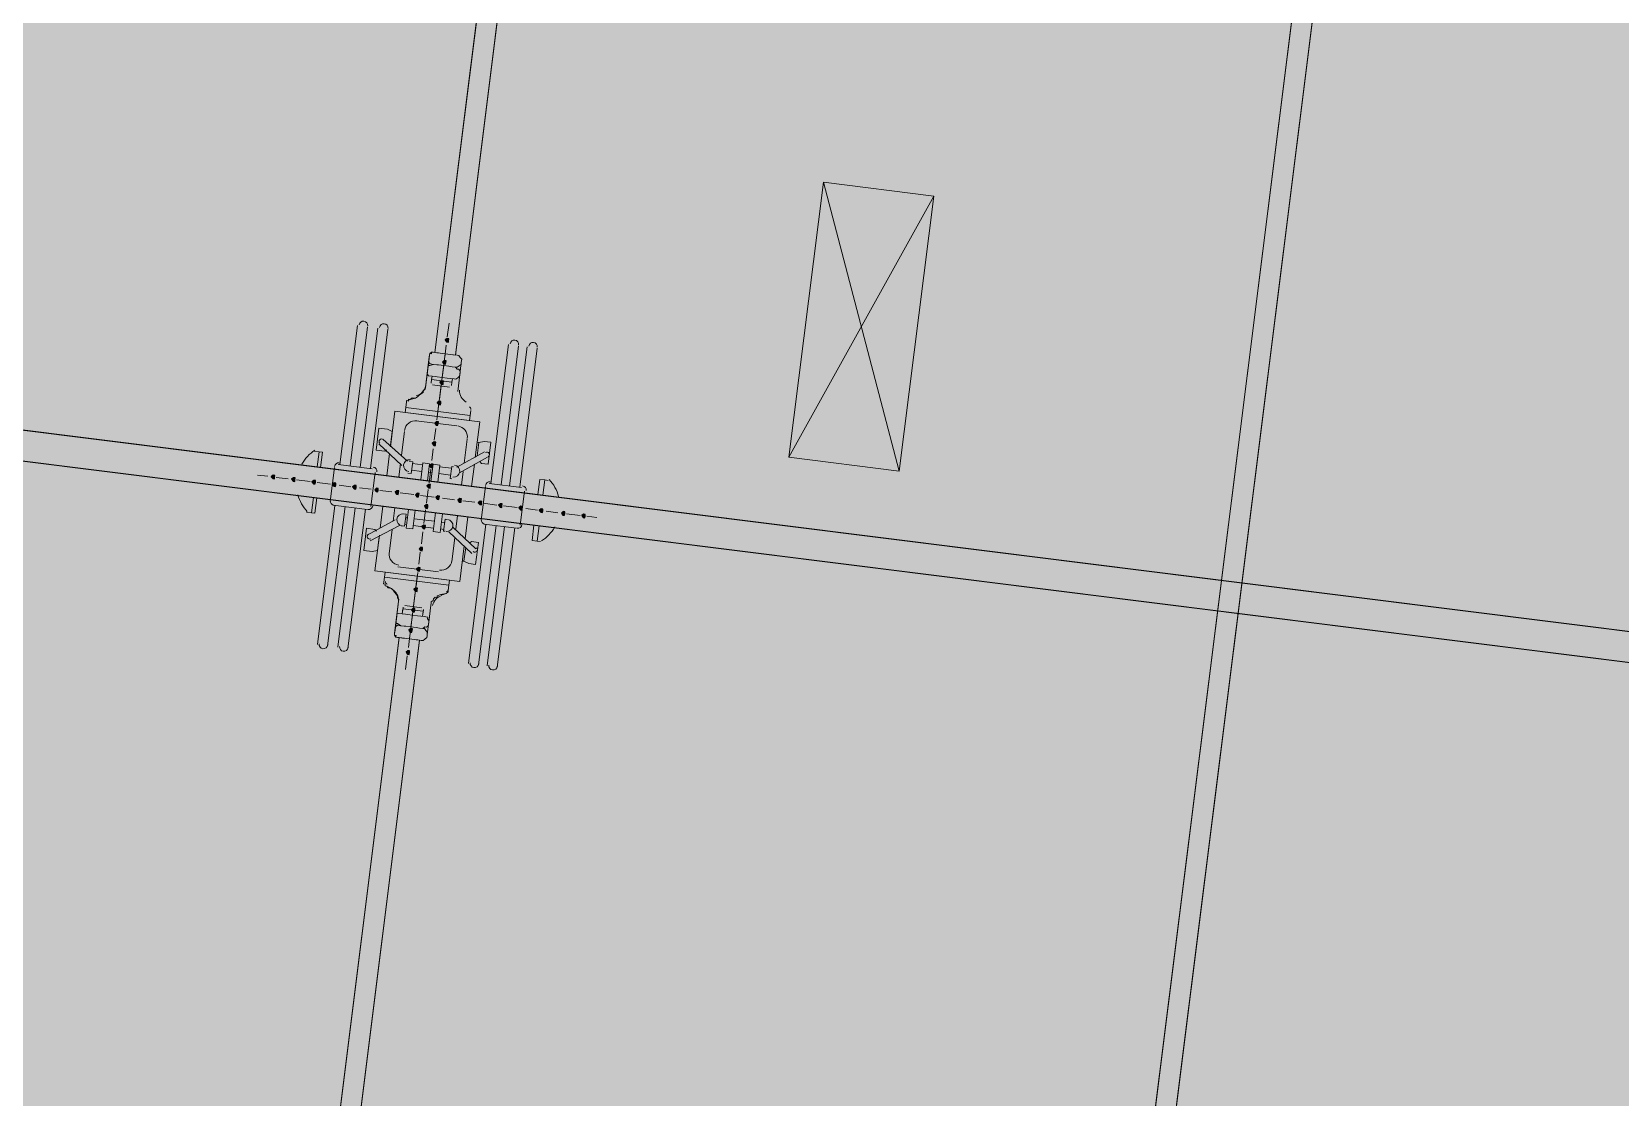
# Model space of a CAD drawing. Header units: metres. Extents: x -4 to 509425, y 7549 to 4732445.
# Drawn here: x 476019.26 to 476027.13, y 4719761.99 to 4719767.27 of the extents above; entities that cross this region are included whole.
import ezdxf

# ---------------------------------------------------------------- set-up
doc = ezdxf.new("R2010")
doc.units = ezdxf.units.M
doc.header["$LTSCALE"] = 0.01
doc.header["$MEASUREMENT"] = 0
doc.layers.get('0').update_dxf_attribs({"lineweight": 0})
doc.layers.add('_SUBESTACIÓN', color=1, linetype='Continuous')
doc.layers.add('SUBESTACION LA VID', color=253, linetype='Continuous')

# ---------------------------------------------------------------- blocks, each defined once
blk = doc.blocks.new('A$Cfff6051d')
at = {"layer": 'SUBESTACION LA VID', "transparency": 33554687}
h = blk.add_hatch(color=256, dxfattribs=at)
h.dxf.hatch_style = 2
h.paths.add_polyline_path([(476021.3268, 4719765.74), (476021.3278, 4719765.7484), (476021.3194, 4719765.7495), (476021.31, 4719765.7421), (476021.3173, 4719765.7327), (476021.3257, 4719765.7316)])
h = blk.add_hatch(color=256, dxfattribs=at)
h.dxf.hatch_style = 2
h.paths.add_polyline_path([(476021.3131, 4719765.6308), (476021.3141, 4719765.6392), (476021.3057, 4719765.6403), (476021.2963, 4719765.6329), (476021.3036, 4719765.6235), (476021.312, 4719765.6224)])
h = blk.add_hatch(color=256, dxfattribs=at)
h.dxf.hatch_style = 2
h.paths.add_polyline_path([(476021.3004, 4719765.53), (476021.3015, 4719765.5384), (476021.2931, 4719765.5395), (476021.2836, 4719765.5321), (476021.291, 4719765.5227), (476021.2994, 4719765.5216)])
h = blk.add_hatch(color=256, dxfattribs=at)
h.dxf.hatch_style = 2
h.paths.add_polyline_path([(476021.2878, 4719765.4292), (476021.2889, 4719765.4376), (476021.2804, 4719765.4386), (476021.271, 4719765.4313), (476021.2783, 4719765.4218), (476021.2867, 4719765.4208)])
h = blk.add_hatch(color=256, dxfattribs=at)
h.dxf.hatch_style = 2
h.paths.add_polyline_path([(476021.2752, 4719765.3284), (476021.2762, 4719765.3368), (476021.2678, 4719765.3378), (476021.2584, 4719765.3305), (476021.2657, 4719765.321), (476021.2741, 4719765.32)])
h = blk.add_hatch(color=256, dxfattribs=at)
h.dxf.hatch_style = 2
h.paths.add_polyline_path([(476021.2625, 4719765.2276), (476021.2636, 4719765.236), (476021.2552, 4719765.237), (476021.2457, 4719765.2297), (476021.2531, 4719765.2202), (476021.2615, 4719765.2192)])
h = blk.add_hatch(color=256, dxfattribs=at)
h.dxf.hatch_style = 2
h.paths.add_polyline_path([(476020.4654, 4719765.063), (476020.4665, 4719765.0714), (476020.4581, 4719765.0725), (476020.4486, 4719765.0651), (476020.456, 4719765.0557), (476020.4644, 4719765.0546)])
h = blk.add_hatch(color=256, dxfattribs=at)
h.dxf.hatch_style = 2
h.paths.add_polyline_path([(476021.2488, 4719765.1184), (476021.2499, 4719765.1268), (476021.2415, 4719765.1278), (476021.232, 4719765.1205), (476021.2394, 4719765.111), (476021.2478, 4719765.11)])
h = blk.add_hatch(color=256, dxfattribs=at)
h.dxf.hatch_style = 2
h.paths.add_polyline_path([(476020.5662, 4719765.0504), (476020.5673, 4719765.0588), (476020.5589, 4719765.0598), (476020.5494, 4719765.0525), (476020.5568, 4719765.043), (476020.5652, 4719765.042)])
h = blk.add_hatch(color=256, dxfattribs=at)
h.dxf.hatch_style = 2
h.paths.add_polyline_path([(476020.6671, 4719765.0377), (476020.6681, 4719765.0461), (476020.6597, 4719765.0472), (476020.6503, 4719765.0398), (476020.6576, 4719765.0304), (476020.666, 4719765.0293)])
h = blk.add_hatch(color=256, dxfattribs=at)
h.dxf.hatch_style = 2
h.paths.add_polyline_path([(476020.7679, 4719765.0251), (476020.7689, 4719765.0335), (476020.7605, 4719765.0346), (476020.7511, 4719765.0272), (476020.7584, 4719765.0178), (476020.7668, 4719765.0167)])
h = blk.add_hatch(color=256, dxfattribs=at)
h.dxf.hatch_style = 2
h.paths.add_polyline_path([(476020.8687, 4719765.0125), (476020.8697, 4719765.0209), (476020.8613, 4719765.0219), (476020.8519, 4719765.0146), (476020.8592, 4719765.0051), (476020.8676, 4719765.0041)])
h = blk.add_hatch(color=256, dxfattribs=at)
h.dxf.hatch_style = 2
h.paths.add_polyline_path([(476020.9779, 4719764.9988), (476020.9789, 4719765.0072), (476020.9705, 4719765.0082), (476020.9611, 4719765.0009), (476020.9684, 4719764.9914), (476020.9768, 4719764.9904)])
h = blk.add_hatch(color=256, dxfattribs=at)
h.dxf.hatch_style = 2
h.paths.add_polyline_path([(476021.0787, 4719764.9861), (476021.0797, 4719764.9945), (476021.0713, 4719764.9956), (476021.0619, 4719764.9882), (476021.0692, 4719764.9788), (476021.0776, 4719764.9777)])
h = blk.add_hatch(color=256, dxfattribs=at)
h.dxf.hatch_style = 2
h.paths.add_polyline_path([(476021.2362, 4719765.0176), (476021.2372, 4719765.026), (476021.2288, 4719765.027), (476021.2194, 4719765.0197), (476021.2267, 4719765.0102), (476021.2351, 4719765.0092)])
h = blk.add_hatch(color=256, dxfattribs=at)
h.dxf.hatch_style = 2
h.paths.add_polyline_path([(476021.1795, 4719764.9735), (476021.1805, 4719764.9819), (476021.1721, 4719764.9829), (476021.1627, 4719764.9756), (476021.17, 4719764.9661), (476021.1784, 4719764.9651)])
h = blk.add_hatch(color=256, dxfattribs=at)
h.dxf.hatch_style = 2
h.paths.add_polyline_path([(476021.2236, 4719764.9168), (476021.2246, 4719764.9252), (476021.2162, 4719764.9262), (476021.2068, 4719764.9189), (476021.2141, 4719764.9094), (476021.2225, 4719764.9084)])
h = blk.add_hatch(color=256, dxfattribs=at)
h.dxf.hatch_style = 2
h.paths.add_polyline_path([(476021.2803, 4719764.9609), (476021.2813, 4719764.9693), (476021.2729, 4719764.9703), (476021.2635, 4719764.963), (476021.2708, 4719764.9535), (476021.2792, 4719764.9525)])
h = blk.add_hatch(color=256, dxfattribs=at)
h.dxf.hatch_style = 2
h.paths.add_polyline_path([(476021.3895, 4719764.9472), (476021.3905, 4719764.9556), (476021.3821, 4719764.9566), (476021.3727, 4719764.9493), (476021.38, 4719764.9398), (476021.3884, 4719764.9388)])
h = blk.add_hatch(color=256, dxfattribs=at)
h.dxf.hatch_style = 2
h.paths.add_polyline_path([(476021.4903, 4719764.9345), (476021.4913, 4719764.9429), (476021.4829, 4719764.944), (476021.4735, 4719764.9366), (476021.4808, 4719764.9272), (476021.4892, 4719764.9261)])
h = blk.add_hatch(color=256, dxfattribs=at)
h.dxf.hatch_style = 2
h.paths.add_polyline_path([(476021.5911, 4719764.9219), (476021.5921, 4719764.9303), (476021.5837, 4719764.9313), (476021.5743, 4719764.924), (476021.5816, 4719764.9145), (476021.59, 4719764.9135)])
h = blk.add_hatch(color=256, dxfattribs=at)
h.dxf.hatch_style = 2
h.paths.add_polyline_path([(476021.6919, 4719764.9093), (476021.6929, 4719764.9177), (476021.6845, 4719764.9187), (476021.6751, 4719764.9114), (476021.6824, 4719764.9019), (476021.6908, 4719764.9009)])
h = blk.add_hatch(color=256, dxfattribs=at)
h.dxf.hatch_style = 2
h.paths.add_polyline_path([(476021.7927, 4719764.8966), (476021.7938, 4719764.905), (476021.7854, 4719764.9061), (476021.7759, 4719764.8987), (476021.7832, 4719764.8893), (476021.7916, 4719764.8882)])
h = blk.add_hatch(color=256, dxfattribs=at)
h.dxf.hatch_style = 2
h.paths.add_polyline_path([(476021.9019, 4719764.8829), (476021.903, 4719764.8913), (476021.8946, 4719764.8924), (476021.8851, 4719764.885), (476021.8924, 4719764.8756), (476021.9008, 4719764.8745)])
h = blk.add_hatch(color=256, dxfattribs=at)
h.dxf.hatch_style = 2
h.paths.add_polyline_path([(476022.0027, 4719764.8703), (476022.0038, 4719764.8787), (476021.9954, 4719764.8797), (476021.9859, 4719764.8724), (476021.9933, 4719764.8629), (476022.0017, 4719764.8619)])
h = blk.add_hatch(color=256, dxfattribs=at)
h.dxf.hatch_style = 2
h.paths.add_polyline_path([(476021.2109, 4719764.816), (476021.212, 4719764.8244), (476021.2036, 4719764.8254), (476021.1941, 4719764.8181), (476021.2015, 4719764.8086), (476021.2099, 4719764.8076)])
h = blk.add_hatch(color=256, dxfattribs=at)
h.dxf.hatch_style = 2
h.paths.add_polyline_path([(476021.1972, 4719764.7068), (476021.1983, 4719764.7152), (476021.1899, 4719764.7162), (476021.1804, 4719764.7089), (476021.1878, 4719764.6994), (476021.1962, 4719764.6984)])
h = blk.add_hatch(color=256, dxfattribs=at)
h.dxf.hatch_style = 2
h.paths.add_polyline_path([(476021.1846, 4719764.606), (476021.1856, 4719764.6144), (476021.1772, 4719764.6154), (476021.1678, 4719764.6081), (476021.1751, 4719764.5986), (476021.1835, 4719764.5976)])
h = blk.add_hatch(color=256, dxfattribs=at)
h.dxf.hatch_style = 2
h.paths.add_polyline_path([(476021.172, 4719764.5052), (476021.173, 4719764.5136), (476021.1646, 4719764.5146), (476021.1551, 4719764.5073), (476021.1625, 4719764.4978), (476021.1709, 4719764.4968)])
h = blk.add_hatch(color=256, dxfattribs=at)
h.dxf.hatch_style = 2
h.paths.add_polyline_path([(476021.1593, 4719764.4044), (476021.1604, 4719764.4128), (476021.152, 4719764.4138), (476021.1425, 4719764.4065), (476021.1499, 4719764.397), (476021.1583, 4719764.396)])
h = blk.add_hatch(color=256, dxfattribs=at)
h.dxf.hatch_style = 2
h.paths.add_polyline_path([(476021.1467, 4719764.3036), (476021.1477, 4719764.312), (476021.1393, 4719764.313), (476021.1299, 4719764.3057), (476021.1372, 4719764.2962), (476021.1456, 4719764.2952)])
h = blk.add_hatch(color=256, dxfattribs=at)
h.dxf.hatch_style = 2
h.paths.add_polyline_path([(476021.133, 4719764.1943), (476021.134, 4719764.2027), (476021.1256, 4719764.2038), (476021.1162, 4719764.1965), (476021.1235, 4719764.187), (476021.1319, 4719764.1859)])
at = {"layer": 'SUBESTACION LA VID', "lineweight": 15}
for p, q in [((476073.0778, 4719758.5438), (475977.8264, 4719770.4854)), ((476073.0589, 4719758.3926), (475977.8075, 4719770.3342)), ((476021.5565, 4719768.0491), (476021.2595, 4719765.6802)), ((476021.6573, 4719768.0364), (476021.3603, 4719765.6675)), ((476025.5299, 4719767.5509), (476024.7979, 4719761.7127)), ((476025.6307, 4719767.5383), (476024.8988, 4719761.7001)), ((476023.0119, 4719765.1618), (476023.7286, 4719766.4542)), ((476020.8753, 4719765.8137), (476020.7889, 4719765.1249)), ((476020.8393, 4719765.1185), (476020.9257, 4719765.8074)), ((476020.9761, 4719765.801), (476020.8897, 4719765.1122)), ((476020.9401, 4719765.1059), (476021.0265, 4719765.7947)), ((476021.3289, 4719765.8251), (476021.3205, 4719765.7579)), ((476021.3152, 4719765.7159), (476021.3078, 4719765.6571)), ((476021.5365, 4719765.0311), (476021.6229, 4719765.72)), ((476021.6733, 4719765.7136), (476021.5869, 4719765.0248)), ((476021.6289, 4719765.0195), (476021.7153, 4719765.7084)), ((476021.7657, 4719765.702), (476021.6793, 4719765.0132)), ((476021.2301, 4719765.6497), (476021.2228, 4719765.5909)), ((476021.3026, 4719765.6151), (476021.2952, 4719765.5563)), ((476021.3824, 4719765.5709), (476021.3897, 4719765.6297)), ((476021.2122, 4719765.5069), (476021.2228, 4719765.5909)), ((476021.2406, 4719765.529), (476021.2427, 4719765.5458)), ((476021.3824, 4719765.5709), (476021.3718, 4719765.4869)), ((476021.3319, 4719765.509), (476021.2479, 4719765.5195)), ((476021.249, 4719765.5279), (476021.249, 4719765.5279)), ((476021.2899, 4719765.5143), (476021.2815, 4719765.447)), ((476021.333, 4719765.5174), (476021.333, 4719765.5174)), ((476021.3435, 4719765.5331), (476021.3414, 4719765.5163)), ((476021.0388, 4719765.213), (476021.061, 4719765.3894)), ((476021.481, 4719765.3367), (476021.061, 4719765.3894)), ((476021.4337, 4719765.3682), (476021.1145, 4719765.4083)), ((476021.1366, 4719765.4481), (476021.1628, 4719765.4534)), ((476021.2773, 4719765.4134), (476021.2689, 4719765.3462)), ((476021.3676, 4719765.3168), (476021.166, 4719765.3421)), ((476021.2636, 4719765.3042), (476021.2562, 4719765.2454)), ((476021.4589, 4719765.1603), (476021.481, 4719765.3367)), ((476020.9811, 4719765.2287), (476021.0955, 4719765.1205)), ((476021.0011, 4719765.2518), (476021.1239, 4719765.1426)), ((476021.0934, 4719765.172), (476021.1082, 4719765.2896)), ((476021.4043, 4719765.133), (476021.419, 4719765.2506)), ((476020.6608, 4719765.1921), (476020.686, 4719765.1889)), ((476021.0209, 4719765.0702), (476021.0346, 4719765.1794)), ((476021.251, 4719765.2034), (476021.2436, 4719765.1446)), ((476021.5051, 4719765.1886), (476021.3675, 4719765.112)), ((476021.5187, 4719765.1613), (476021.3811, 4719765.0847)), ((476020.4318, 4719765.0672), (476020.3814, 4719765.0735)), ((476020.7605, 4719765.1028), (476020.5421, 4719765.1302)), ((476020.7405, 4719764.9432), (476020.7616, 4719765.1112)), ((476020.9485, 4719765.1048), (476020.7805, 4719765.1259)), ((476020.9632, 4719765.0859), (476020.9421, 4719764.9179)), ((476021.5082, 4719765.0091), (476020.9621, 4719765.0775)), ((476021.0797, 4719765.0628), (476021.0882, 4719765.13)), ((476021.1942, 4719765.0911), (476021.1438, 4719765.0974)), ((476021.1984, 4719765.1247), (476021.148, 4719765.131)), ((476021.189, 4719765.0491), (476021.1995, 4719765.1331)), ((476021.2331, 4719765.1289), (476021.1995, 4719765.1331)), ((476021.2226, 4719765.0449), (476021.2331, 4719765.1289)), ((476021.2446, 4719765.0848), (476021.2278, 4719765.0869)), ((476021.2383, 4719765.1026), (476021.2299, 4719765.0354)), ((476021.2488, 4719765.1184), (476021.232, 4719765.1205)), ((476021.2394, 4719765.0428), (476021.2499, 4719765.1268)), ((476021.2835, 4719765.1226), (476021.2499, 4719765.1268)), ((476021.273, 4719765.0386), (476021.2835, 4719765.1226)), ((476021.337, 4719765.0732), (476021.2782, 4719765.0806)), ((476021.3412, 4719765.1068), (476021.2824, 4719765.1142)), ((476021.3507, 4719765.1141), (476021.3423, 4719765.1152)), ((476021.3906, 4719765.0238), (476021.399, 4719765.091)), ((476021.441, 4719765.0175), (476021.4547, 4719765.1267)), ((476020.5326, 4719765.0546), (476020.4738, 4719765.062)), ((476020.6419, 4719765.0409), (476020.5746, 4719765.0493)), ((476020.7427, 4719765.0283), (476020.6755, 4719765.0367)), ((476020.8435, 4719765.0156), (476020.7847, 4719765.023)), ((476020.9443, 4719765.003), (476020.8855, 4719765.0104)), ((476021.0451, 4719764.9903), (476020.9863, 4719764.9977)), ((476021.1543, 4719764.9767), (476021.0871, 4719764.9851)), ((476021.2257, 4719765.0018), (476021.2173, 4719764.9346)), ((476021.5092, 4719765.0175), (476021.4882, 4719764.8495)), ((476021.5281, 4719765.0322), (476021.6877, 4719765.0122)), ((476021.6814, 4719764.8253), (476021.7024, 4719764.9933)), ((476021.8201, 4719765.0468), (476021.8033, 4719765.0489)), ((476020.7416, 4719764.9516), (476020.5232, 4719764.979)), ((476020.6649, 4719764.8844), (476020.6744, 4719764.96)), ((476020.6773, 4719764.2344), (476020.7636, 4719764.9232)), ((476020.814, 4719764.9169), (476020.7277, 4719764.2281)), ((476020.9232, 4719764.9032), (476020.7552, 4719764.9243)), ((476020.7781, 4719764.2218), (476020.8644, 4719764.9106)), ((476021.4892, 4719764.8579), (476020.9432, 4719764.9263)), ((476020.9883, 4719764.8098), (476021.002, 4719764.919)), ((476021.0524, 4719764.8444), (476021.0608, 4719764.9116)), ((476021.2551, 4719764.964), (476021.1879, 4719764.9724)), ((476021.3559, 4719764.9514), (476021.2971, 4719764.9588)), ((476021.4567, 4719764.9387), (476021.3979, 4719764.9461)), ((476021.5659, 4719764.9251), (476021.4987, 4719764.9335)), ((476021.6667, 4719764.9124), (476021.5995, 4719764.9208)), ((476021.7014, 4719764.9849), (476021.9198, 4719764.9575)), ((476021.7675, 4719764.8998), (476021.7087, 4719764.9071)), ((476020.6481, 4719764.8865), (476020.6229, 4719764.8897)), ((476020.9148, 4719764.9043), (476020.8285, 4719764.2155)), ((476020.9242, 4719764.7751), (476021.0618, 4719764.8517)), ((476021.1185, 4719764.8276), (476021.1101, 4719764.8286)), ((476021.1227, 4719764.8612), (476021.1143, 4719764.8622)), ((476021.128, 4719764.9032), (476021.1164, 4719764.8108)), ((476021.1616, 4719764.8989), (476021.15, 4719764.8065)), ((476021.2571, 4719764.8443), (476021.1563, 4719764.8569)), ((476021.213, 4719764.901), (476021.2046, 4719764.8338)), ((476021.2624, 4719764.8863), (476021.2508, 4719764.7939)), ((476021.296, 4719764.8821), (476021.2844, 4719764.7897)), ((476021.3075, 4719764.838), (476021.2907, 4719764.8401)), ((476021.3632, 4719764.8054), (476021.3716, 4719764.8726)), ((476021.4083, 4719764.7571), (476021.422, 4719764.8663)), ((476021.5112, 4719764.8295), (476021.4249, 4719764.1407)), ((476021.5028, 4719764.8306), (476021.6625, 4719764.8106)), ((476021.6824, 4719764.8337), (476021.9008, 4719764.8063)), ((476021.8683, 4719764.8871), (476021.8095, 4719764.8945)), ((476021.9775, 4719764.8734), (476021.9103, 4719764.8819)), ((476022.0615, 4719764.8629), (476022.0111, 4719764.8692)), ((476020.9379, 4719764.7478), (476021.0839, 4719764.8234)), ((476020.962, 4719764.5997), (476020.9841, 4719764.7762)), ((476021.0324, 4719764.6848), (476021.0471, 4719764.8024)), ((476021.15, 4719764.8065), (476021.1164, 4719764.8108)), ((476021.2529, 4719764.8107), (476021.1521, 4719764.8233)), ((476021.1994, 4719764.7918), (476021.192, 4719764.733)), ((476021.2844, 4719764.7897), (476021.2508, 4719764.7939)), ((476021.3033, 4719764.8044), (476021.2865, 4719764.8065)), ((476021.3107, 4719764.7949), (476021.3023, 4719764.796)), ((476021.4419, 4719764.6846), (476021.3275, 4719764.7928)), ((476021.3432, 4719764.6458), (476021.3579, 4719764.7634)), ((476021.4619, 4719764.7077), (476021.3474, 4719764.8159)), ((476021.4753, 4719764.1344), (476021.5617, 4719764.8232)), ((476021.6037, 4719764.8179), (476021.5173, 4719764.1291)), ((476021.5677, 4719764.1228), (476021.6541, 4719764.8116)), ((476021.7401, 4719764.7496), (476021.7496, 4719764.8252)), ((476021.1867, 4719764.691), (476021.1793, 4719764.6322)), ((476021.382, 4719764.5471), (476021.4041, 4719764.7235)), ((476021.7653, 4719764.7465), (476021.7821, 4719764.7444)), ((476021.382, 4719764.5471), (476020.962, 4719764.5997)), ((476021.277, 4719764.5944), (476021.0754, 4719764.6197)), ((476021.3284, 4719764.5282), (476021.0092, 4719764.5682)), ((476021.0207, 4719764.5241), (476021.0449, 4719764.5126)), ((476021.1741, 4719764.5902), (476021.1657, 4719764.523)), ((476021.0795, 4719764.4485), (476021.069, 4719764.3645)), ((476021.1614, 4719764.4894), (476021.153, 4719764.4222)), ((476021.2885, 4719764.482), (476021.3148, 4719764.4873)), ((476021.0616, 4719764.3057), (476021.069, 4719764.3645)), ((476021.1016, 4719764.4201), (476021.0995, 4719764.4033)), ((476021.11, 4719764.4191), (476021.11, 4719764.4191)), ((476021.195, 4719764.4169), (476021.111, 4719764.4275)), ((476021.1478, 4719764.3802), (476021.1404, 4719764.3214)), ((476021.194, 4719764.4085), (476021.194, 4719764.4085)), ((476021.2003, 4719764.3907), (476021.2024, 4719764.4075)), ((476021.2286, 4719764.3445), (476021.2391, 4719764.4285)), ((476021.1351, 4719764.2794), (476021.1277, 4719764.2206)), ((476021.2286, 4719764.3445), (476021.2212, 4719764.2857)), ((476021.0826, 4719764.2689), (476020.3454, 4719758.3887)), ((476021.1834, 4719764.2563), (476020.4462, 4719758.376)), ((476021.1225, 4719764.1786), (476021.1141, 4719764.1114))]:
    blk.add_line(p, q, dxfattribs=at)
at = {"layer": 'SUBESTACION LA VID', "lineweight": 0}
blk.add_line((476021.0826, 4719764.2689), (476021.1834, 4719764.2563), dxfattribs=at)
at = {"layer": 'SUBESTACION LA VID', "lineweight": 15}
for points in [[(476073.0589, 4719758.3926), (476073.0778, 4719758.5438), (475977.8264, 4719770.4854), (475977.8075, 4719770.3342), (476073.0589, 4719758.3926)], [(476021.5565, 4719768.0491), (476021.6573, 4719768.0364), (476021.3603, 4719765.6675), (476021.2595, 4719765.6802), (476021.5565, 4719768.0491)], [(476025.5299, 4719767.5509), (476025.6307, 4719767.5383), (476024.8988, 4719761.7001), (476024.7979, 4719761.7127), (476025.5299, 4719767.5509)], [(476023.1826, 4719766.5227), (476023.7286, 4719766.4542), (476023.558, 4719765.0934), (476023.0119, 4719765.1618), (476023.1826, 4719766.5227), (476023.558, 4719765.0934)], [(476021.1177, 4719765.4335), (476021.1114, 4719765.3831), (476021.271, 4719765.363), (476021.3099, 4719765.6739), (476021.2847, 4719765.677), (476021.2763, 4719765.6781), (476021.2679, 4719765.6791), (476021.2595, 4719765.6802), (476021.2511, 4719765.6812), (476021.2427, 4719765.6823), (476021.2417, 4719765.6739), (476021.2333, 4719765.6749), (476021.2322, 4719765.6665), (476021.2312, 4719765.6581), (476021.2301, 4719765.6497), (476021.2228, 4719765.5909), (476021.2122, 4719765.5069), (476021.2112, 4719765.4985), (476021.2017, 4719765.4912), (476021.2007, 4719765.4828), (476021.1912, 4719765.4754), (476021.1818, 4719765.4681), (476021.1723, 4719765.4607), (476021.1628, 4719765.4534), (476021.146, 4719765.4555), (476021.1366, 4719765.4481), (476021.1282, 4719765.4492), (476021.1271, 4719765.4408), (476021.1187, 4719765.4419), (476021.1177, 4719765.4335)], [(476021.2952, 4719765.5563), (476021.3204, 4719765.5531), (476021.3372, 4719765.551), (476021.354, 4719765.5489), (476021.3624, 4719765.5478), (476021.3719, 4719765.5552), (476021.3813, 4719765.5625), (476021.3824, 4719765.5709), (476021.3834, 4719765.5793), (476021.3845, 4719765.5877), (476021.3771, 4719765.5972), (476021.3687, 4719765.5982), (476021.3614, 4719765.6077), (476021.3446, 4719765.6098), (476021.3278, 4719765.6119), (476021.3026, 4719765.6151), (476021.2774, 4719765.6182), (476021.269, 4719765.6193), (476021.2522, 4719765.6214), (476021.2343, 4719765.6151), (476021.2259, 4719765.6161), (476021.2249, 4719765.6077), (476021.2238, 4719765.5993), (476021.2228, 4719765.5909), (476021.2217, 4719765.5825), (476021.2206, 4719765.5741), (476021.228, 4719765.5647), (476021.2448, 4719765.5626), (476021.2616, 4719765.5605), (476021.27, 4719765.5594), (476021.2952, 4719765.5563)], [(476021.2301, 4719765.6497), (476021.2291, 4719765.6413), (476021.228, 4719765.6329), (476021.2354, 4719765.6235), (476021.2522, 4719765.6214), (476021.269, 4719765.6193), (476021.2774, 4719765.6182), (476021.3026, 4719765.6151), (476021.3278, 4719765.6119), (476021.3446, 4719765.6098), (476021.3614, 4719765.6077), (476021.3698, 4719765.6066), (476021.3792, 4719765.614), (476021.3887, 4719765.6213), (476021.3897, 4719765.6297), (476021.3908, 4719765.6381), (476021.3918, 4719765.6465), (476021.3845, 4719765.656), (476021.3771, 4719765.6654), (476021.3687, 4719765.6665), (476021.3519, 4719765.6686), (476021.3351, 4719765.6707), (476021.3099, 4719765.6739), (476021.2847, 4719765.677), (476021.2763, 4719765.6781), (476021.2595, 4719765.6802), (476021.2427, 4719765.6823), (476021.2333, 4719765.6749), (476021.2322, 4719765.6665), (476021.2312, 4719765.6581), (476021.2301, 4719765.6497)], [(476021.3456, 4719765.5499), (476021.3435, 4719765.5331), (476021.2427, 4719765.5458), (476021.2448, 4719765.5626)], [(476021.4369, 4719765.3934), (476021.4337, 4719765.3682), (476021.4306, 4719765.343), (476021.1114, 4719765.3831), (476021.1145, 4719765.4083), (476021.1177, 4719765.4335)], [(476021.0199, 4719765.1983), (476021.0105, 4719765.1909), (476020.9685, 4719765.1962), (476020.9822, 4719765.3054), (476021.0242, 4719765.3001), (476021.0483, 4719765.2886), (476021.0399, 4719765.2214)], [(476021.4683, 4719765.2359), (476021.4767, 4719765.2349), (476021.4683, 4719765.1677)], [(476021.5229, 4719765.1267), (476021.5366, 4719765.2359), (476021.503, 4719765.2401), (476021.4767, 4719765.2349)], [(476020.6933, 4719765.1112), (476020.7028, 4719765.1868), (476020.686, 4719765.1889), (476020.6765, 4719765.1133)], [(476021.1249, 4719765.0827), (476021.1417, 4719765.0806), (476021.1491, 4719765.1394), (476021.1323, 4719765.1415)], [(476021.3433, 4719765.0553), (476021.3349, 4719765.0564), (476021.3423, 4719765.1152)], [(476021.5229, 4719765.1267), (476021.4893, 4719765.1309), (476021.482, 4719765.1403)], [(476021.7686, 4719764.9764), (476021.7781, 4719765.052), (476021.8033, 4719765.0489), (476021.7938, 4719764.9733)], [(476020.6576, 4719764.9621), (476020.6481, 4719764.8865), (476020.6649, 4719764.8844)], [(476021.0996, 4719764.8811), (476021.1164, 4719764.879), (476021.1091, 4719764.8202), (476021.0923, 4719764.8223)], [(476021.318, 4719764.8537), (476021.3096, 4719764.8548), (476021.3023, 4719764.796)], [(476020.9694, 4719764.7951), (476020.962, 4719764.8045), (476020.92, 4719764.8098), (476020.9064, 4719764.7006), (476020.9484, 4719764.6953), (476020.9746, 4719764.7006), (476020.983, 4719764.7678)], [(476021.7748, 4719764.8221), (476021.7653, 4719764.7465), (476021.7401, 4719764.7496)], [(476021.3946, 4719764.6479), (476021.403, 4719764.6468), (476021.4115, 4719764.714)], [(476021.4745, 4719764.7403), (476021.4608, 4719764.6311), (476021.4272, 4719764.6353), (476021.403, 4719764.6468)], [(476021.4745, 4719764.7403), (476021.4409, 4719764.7445), (476021.4314, 4719764.7371)], [(476021.0061, 4719764.543), (476021.0124, 4719764.5934), (476021.172, 4719764.5734), (476021.133, 4719764.2626), (476021.1078, 4719764.2658), (476021.0994, 4719764.2668), (476021.091, 4719764.2679), (476021.0826, 4719764.2689), (476021.0742, 4719764.27), (476021.0658, 4719764.271), (476021.0669, 4719764.2794), (476021.0585, 4719764.2805), (476021.0595, 4719764.2889), (476021.0606, 4719764.2973), (476021.0616, 4719764.3057), (476021.069, 4719764.3645), (476021.0795, 4719764.4485), (476021.0806, 4719764.4569), (476021.0732, 4719764.4663), (476021.0743, 4719764.4747), (476021.0669, 4719764.4842), (476021.0596, 4719764.4936), (476021.0522, 4719764.5031), (476021.0449, 4719764.5126), (476021.0281, 4719764.5147), (476021.0207, 4719764.5241), (476021.0123, 4719764.5252), (476021.0134, 4719764.5336), (476021.005, 4719764.5346), (476021.0061, 4719764.543)], [(476021.3253, 4719764.503), (476021.3284, 4719764.5282), (476021.3316, 4719764.5534), (476021.0124, 4719764.5934), (476021.0092, 4719764.5682), (476021.0061, 4719764.543)], [(476021.3253, 4719764.503), (476021.3316, 4719764.5534), (476021.172, 4719764.5734), (476021.133, 4719764.2626), (476021.1582, 4719764.2594), (476021.1666, 4719764.2584), (476021.1834, 4719764.2563), (476021.1918, 4719764.2552), (476021.2002, 4719764.2542), (476021.2097, 4719764.2615), (476021.2191, 4719764.2689), (476021.2202, 4719764.2773), (476021.2212, 4719764.2857), (476021.2286, 4719764.3445), (476021.2391, 4719764.4285), (476021.2402, 4719764.4369), (476021.2412, 4719764.4453), (476021.2507, 4719764.4526), (476021.2517, 4719764.461), (476021.2612, 4719764.4684), (476021.2696, 4719764.4673), (476021.2707, 4719764.4757), (476021.2885, 4719764.482), (476021.2969, 4719764.481), (476021.3148, 4719764.4873), (476021.3242, 4719764.4946), (476021.3253, 4719764.503)], [(476021.1478, 4719764.3802), (476021.173, 4719764.377), (476021.1898, 4719764.3749), (476021.2066, 4719764.3728), (476021.215, 4719764.3718), (476021.2234, 4719764.3707), (476021.2223, 4719764.3623), (476021.2297, 4719764.3529), (476021.2286, 4719764.3445), (476021.2275, 4719764.3361), (476021.2265, 4719764.3277), (476021.217, 4719764.3203), (476021.2086, 4719764.3214), (476021.1992, 4719764.314), (476021.1824, 4719764.3161), (476021.1656, 4719764.3182), (476021.1404, 4719764.3214), (476021.1152, 4719764.3246), (476021.1068, 4719764.3256), (476021.09, 4719764.3277), (476021.0742, 4719764.3382), (476021.0658, 4719764.3393), (476021.0669, 4719764.3477), (476021.0679, 4719764.3561), (476021.069, 4719764.3645), (476021.07, 4719764.3729), (476021.0711, 4719764.3813), (476021.0722, 4719764.3897), (476021.0806, 4719764.3886), (476021.0974, 4719764.3865), (476021.1142, 4719764.3844), (476021.1226, 4719764.3834), (476021.1478, 4719764.3802)], [(476021.1982, 4719764.3739), (476021.2013, 4719764.3991), (476021.1005, 4719764.4117), (476021.0974, 4719764.3865)], [(476021.0616, 4719764.3057), (476021.0627, 4719764.3141), (476021.0637, 4719764.3225), (476021.0732, 4719764.3298), (476021.09, 4719764.3277), (476021.1068, 4719764.3256), (476021.1152, 4719764.3246), (476021.1404, 4719764.3214), (476021.1656, 4719764.3182), (476021.1824, 4719764.3161), (476021.1992, 4719764.314), (476021.2076, 4719764.313), (476021.2149, 4719764.3035), (476021.2223, 4719764.2941), (476021.2212, 4719764.2857), (476021.2202, 4719764.2773), (476021.2191, 4719764.2689), (476021.2097, 4719764.2615), (476021.2002, 4719764.2542), (476021.1918, 4719764.2552), (476021.175, 4719764.2573), (476021.1582, 4719764.2594), (476021.133, 4719764.2626), (476021.1078, 4719764.2658), (476021.0994, 4719764.2668), (476021.0826, 4719764.2689), (476021.0658, 4719764.271), (476021.0585, 4719764.2805), (476021.0595, 4719764.2889), (476021.0606, 4719764.2973), (476021.0616, 4719764.3057)], [(476021.0826, 4719764.2689), (476021.1834, 4719764.2563), (476020.4462, 4719758.376), (476020.3454, 4719758.3887), (476021.0826, 4719764.2689)]]:
    blk.add_lwpolyline(points, dxfattribs=at)
at = {"layer": 'SUBESTACION LA VID'}
for points in [[(476021.3268, 4719765.74), (476021.3278, 4719765.7484), (476021.3194, 4719765.7495), (476021.31, 4719765.7421), (476021.3173, 4719765.7327), (476021.3257, 4719765.7316)], [(476021.3131, 4719765.6308), (476021.3141, 4719765.6392), (476021.3057, 4719765.6403), (476021.2963, 4719765.6329), (476021.3036, 4719765.6235), (476021.312, 4719765.6224)], [(476021.3004, 4719765.53), (476021.3015, 4719765.5384), (476021.2931, 4719765.5395), (476021.2836, 4719765.5321), (476021.291, 4719765.5227), (476021.2994, 4719765.5216)], [(476021.2878, 4719765.4292), (476021.2889, 4719765.4376), (476021.2804, 4719765.4386), (476021.271, 4719765.4313), (476021.2783, 4719765.4218), (476021.2867, 4719765.4208)], [(476021.2752, 4719765.3284), (476021.2762, 4719765.3368), (476021.2678, 4719765.3378), (476021.2584, 4719765.3305), (476021.2657, 4719765.321), (476021.2741, 4719765.32)], [(476021.2625, 4719765.2276), (476021.2636, 4719765.236), (476021.2552, 4719765.237), (476021.2457, 4719765.2297), (476021.2531, 4719765.2202), (476021.2615, 4719765.2192)], [(476020.4654, 4719765.063), (476020.4665, 4719765.0714), (476020.4581, 4719765.0725), (476020.4486, 4719765.0651), (476020.456, 4719765.0557), (476020.4644, 4719765.0546)], [(476021.2488, 4719765.1184), (476021.2499, 4719765.1268), (476021.2415, 4719765.1278), (476021.232, 4719765.1205), (476021.2394, 4719765.111), (476021.2478, 4719765.11)], [(476020.5662, 4719765.0504), (476020.5673, 4719765.0588), (476020.5589, 4719765.0598), (476020.5494, 4719765.0525), (476020.5568, 4719765.043), (476020.5652, 4719765.042)], [(476020.6671, 4719765.0377), (476020.6681, 4719765.0461), (476020.6597, 4719765.0472), (476020.6503, 4719765.0398), (476020.6576, 4719765.0304), (476020.666, 4719765.0293)], [(476020.7679, 4719765.0251), (476020.7689, 4719765.0335), (476020.7605, 4719765.0346), (476020.7511, 4719765.0272), (476020.7584, 4719765.0178), (476020.7668, 4719765.0167)], [(476020.8687, 4719765.0125), (476020.8697, 4719765.0209), (476020.8613, 4719765.0219), (476020.8519, 4719765.0146), (476020.8592, 4719765.0051), (476020.8676, 4719765.0041)], [(476020.9779, 4719764.9988), (476020.9789, 4719765.0072), (476020.9705, 4719765.0082), (476020.9611, 4719765.0009), (476020.9684, 4719764.9914), (476020.9768, 4719764.9904)], [(476021.0787, 4719764.9861), (476021.0797, 4719764.9945), (476021.0713, 4719764.9956), (476021.0619, 4719764.9882), (476021.0692, 4719764.9788), (476021.0776, 4719764.9777)], [(476021.2362, 4719765.0176), (476021.2372, 4719765.026), (476021.2288, 4719765.027), (476021.2194, 4719765.0197), (476021.2267, 4719765.0102), (476021.2351, 4719765.0092)], [(476021.1795, 4719764.9735), (476021.1805, 4719764.9819), (476021.1721, 4719764.9829), (476021.1627, 4719764.9756), (476021.17, 4719764.9661), (476021.1784, 4719764.9651)], [(476021.2236, 4719764.9168), (476021.2246, 4719764.9252), (476021.2162, 4719764.9262), (476021.2068, 4719764.9189), (476021.2141, 4719764.9094), (476021.2225, 4719764.9084)], [(476021.2803, 4719764.9609), (476021.2813, 4719764.9693), (476021.2729, 4719764.9703), (476021.2635, 4719764.963), (476021.2708, 4719764.9535), (476021.2792, 4719764.9525)], [(476021.3895, 4719764.9472), (476021.3905, 4719764.9556), (476021.3821, 4719764.9566), (476021.3727, 4719764.9493), (476021.38, 4719764.9398), (476021.3884, 4719764.9388)], [(476021.4903, 4719764.9345), (476021.4913, 4719764.9429), (476021.4829, 4719764.944), (476021.4735, 4719764.9366), (476021.4808, 4719764.9272), (476021.4892, 4719764.9261)], [(476021.5911, 4719764.9219), (476021.5921, 4719764.9303), (476021.5837, 4719764.9313), (476021.5743, 4719764.924), (476021.5816, 4719764.9145), (476021.59, 4719764.9135)], [(476021.6919, 4719764.9093), (476021.6929, 4719764.9177), (476021.6845, 4719764.9187), (476021.6751, 4719764.9114), (476021.6824, 4719764.9019), (476021.6908, 4719764.9009)], [(476021.7927, 4719764.8966), (476021.7938, 4719764.905), (476021.7854, 4719764.9061), (476021.7759, 4719764.8987), (476021.7832, 4719764.8893), (476021.7916, 4719764.8882)], [(476021.9019, 4719764.8829), (476021.903, 4719764.8913), (476021.8946, 4719764.8924), (476021.8851, 4719764.885), (476021.8924, 4719764.8756), (476021.9008, 4719764.8745)], [(476022.0027, 4719764.8703), (476022.0038, 4719764.8787), (476021.9954, 4719764.8797), (476021.9859, 4719764.8724), (476021.9933, 4719764.8629), (476022.0017, 4719764.8619)], [(476021.2109, 4719764.816), (476021.212, 4719764.8244), (476021.2036, 4719764.8254), (476021.1941, 4719764.8181), (476021.2015, 4719764.8086), (476021.2099, 4719764.8076)], [(476021.1972, 4719764.7068), (476021.1983, 4719764.7152), (476021.1899, 4719764.7162), (476021.1804, 4719764.7089), (476021.1878, 4719764.6994), (476021.1962, 4719764.6984)], [(476021.1846, 4719764.606), (476021.1856, 4719764.6144), (476021.1772, 4719764.6154), (476021.1678, 4719764.6081), (476021.1751, 4719764.5986), (476021.1835, 4719764.5976)], [(476021.172, 4719764.5052), (476021.173, 4719764.5136), (476021.1646, 4719764.5146), (476021.1551, 4719764.5073), (476021.1625, 4719764.4978), (476021.1709, 4719764.4968)], [(476021.1593, 4719764.4044), (476021.1604, 4719764.4128), (476021.152, 4719764.4138), (476021.1425, 4719764.4065), (476021.1499, 4719764.397), (476021.1583, 4719764.396)], [(476021.1467, 4719764.3036), (476021.1477, 4719764.312), (476021.1393, 4719764.313), (476021.1299, 4719764.3057), (476021.1372, 4719764.2962), (476021.1456, 4719764.2952)], [(476021.133, 4719764.1943), (476021.134, 4719764.2027), (476021.1256, 4719764.2038), (476021.1162, 4719764.1965), (476021.1235, 4719764.187), (476021.1319, 4719764.1859)]]:
    blk.add_lwpolyline(points, close=True, dxfattribs=at)
at = {"layer": 'SUBESTACION LA VID', "lineweight": 0}
for points in [[(476021.3268, 4719765.74), (476021.3278, 4719765.7484), (476021.3194, 4719765.7495), (476021.31, 4719765.7421), (476021.3173, 4719765.7327), (476021.3257, 4719765.7316)], [(476021.3131, 4719765.6308), (476021.3141, 4719765.6392), (476021.3057, 4719765.6403), (476021.2963, 4719765.6329), (476021.3036, 4719765.6235), (476021.312, 4719765.6224)], [(476021.3004, 4719765.53), (476021.3015, 4719765.5384), (476021.2931, 4719765.5395), (476021.2836, 4719765.5321), (476021.291, 4719765.5227), (476021.2994, 4719765.5216)], [(476021.2878, 4719765.4292), (476021.2889, 4719765.4376), (476021.2804, 4719765.4386), (476021.271, 4719765.4313), (476021.2783, 4719765.4218), (476021.2867, 4719765.4208)], [(476021.2752, 4719765.3284), (476021.2762, 4719765.3368), (476021.2678, 4719765.3378), (476021.2584, 4719765.3305), (476021.2657, 4719765.321), (476021.2741, 4719765.32)], [(476021.2625, 4719765.2276), (476021.2636, 4719765.236), (476021.2552, 4719765.237), (476021.2457, 4719765.2297), (476021.2531, 4719765.2202), (476021.2615, 4719765.2192)], [(476020.4654, 4719765.063), (476020.4665, 4719765.0714), (476020.4581, 4719765.0725), (476020.4486, 4719765.0651), (476020.456, 4719765.0557), (476020.4644, 4719765.0546)], [(476021.2488, 4719765.1184), (476021.2499, 4719765.1268), (476021.2415, 4719765.1278), (476021.232, 4719765.1205), (476021.2394, 4719765.111), (476021.2478, 4719765.11)], [(476020.5662, 4719765.0504), (476020.5673, 4719765.0588), (476020.5589, 4719765.0598), (476020.5494, 4719765.0525), (476020.5568, 4719765.043), (476020.5652, 4719765.042)], [(476020.6671, 4719765.0377), (476020.6681, 4719765.0461), (476020.6597, 4719765.0472), (476020.6503, 4719765.0398), (476020.6576, 4719765.0304), (476020.666, 4719765.0293)], [(476020.7679, 4719765.0251), (476020.7689, 4719765.0335), (476020.7605, 4719765.0346), (476020.7511, 4719765.0272), (476020.7584, 4719765.0178), (476020.7668, 4719765.0167)], [(476020.8687, 4719765.0125), (476020.8697, 4719765.0209), (476020.8613, 4719765.0219), (476020.8519, 4719765.0146), (476020.8592, 4719765.0051), (476020.8676, 4719765.0041)], [(476020.9779, 4719764.9988), (476020.9789, 4719765.0072), (476020.9705, 4719765.0082), (476020.9611, 4719765.0009), (476020.9684, 4719764.9914), (476020.9768, 4719764.9904)], [(476021.0787, 4719764.9861), (476021.0797, 4719764.9945), (476021.0713, 4719764.9956), (476021.0619, 4719764.9882), (476021.0692, 4719764.9788), (476021.0776, 4719764.9777)], [(476021.2362, 4719765.0176), (476021.2372, 4719765.026), (476021.2288, 4719765.027), (476021.2194, 4719765.0197), (476021.2267, 4719765.0102), (476021.2351, 4719765.0092)], [(476021.1795, 4719764.9735), (476021.1805, 4719764.9819), (476021.1721, 4719764.9829), (476021.1627, 4719764.9756), (476021.17, 4719764.9661), (476021.1784, 4719764.9651)], [(476021.2236, 4719764.9168), (476021.2246, 4719764.9252), (476021.2162, 4719764.9262), (476021.2068, 4719764.9189), (476021.2141, 4719764.9094), (476021.2225, 4719764.9084)], [(476021.2803, 4719764.9609), (476021.2813, 4719764.9693), (476021.2729, 4719764.9703), (476021.2635, 4719764.963), (476021.2708, 4719764.9535), (476021.2792, 4719764.9525)], [(476021.3895, 4719764.9472), (476021.3905, 4719764.9556), (476021.3821, 4719764.9566), (476021.3727, 4719764.9493), (476021.38, 4719764.9398), (476021.3884, 4719764.9388)], [(476021.4903, 4719764.9345), (476021.4913, 4719764.9429), (476021.4829, 4719764.944), (476021.4735, 4719764.9366), (476021.4808, 4719764.9272), (476021.4892, 4719764.9261)], [(476021.5911, 4719764.9219), (476021.5921, 4719764.9303), (476021.5837, 4719764.9313), (476021.5743, 4719764.924), (476021.5816, 4719764.9145), (476021.59, 4719764.9135)], [(476021.6919, 4719764.9093), (476021.6929, 4719764.9177), (476021.6845, 4719764.9187), (476021.6751, 4719764.9114), (476021.6824, 4719764.9019), (476021.6908, 4719764.9009)], [(476021.7927, 4719764.8966), (476021.7938, 4719764.905), (476021.7854, 4719764.9061), (476021.7759, 4719764.8987), (476021.7832, 4719764.8893), (476021.7916, 4719764.8882)], [(476021.9019, 4719764.8829), (476021.903, 4719764.8913), (476021.8946, 4719764.8924), (476021.8851, 4719764.885), (476021.8924, 4719764.8756), (476021.9008, 4719764.8745)], [(476022.0027, 4719764.8703), (476022.0038, 4719764.8787), (476021.9954, 4719764.8797), (476021.9859, 4719764.8724), (476021.9933, 4719764.8629), (476022.0017, 4719764.8619)], [(476021.2109, 4719764.816), (476021.212, 4719764.8244), (476021.2036, 4719764.8254), (476021.1941, 4719764.8181), (476021.2015, 4719764.8086), (476021.2099, 4719764.8076)], [(476021.1972, 4719764.7068), (476021.1983, 4719764.7152), (476021.1899, 4719764.7162), (476021.1804, 4719764.7089), (476021.1878, 4719764.6994), (476021.1962, 4719764.6984)], [(476021.1846, 4719764.606), (476021.1856, 4719764.6144), (476021.1772, 4719764.6154), (476021.1678, 4719764.6081), (476021.1751, 4719764.5986), (476021.1835, 4719764.5976)], [(476021.172, 4719764.5052), (476021.173, 4719764.5136), (476021.1646, 4719764.5146), (476021.1551, 4719764.5073), (476021.1625, 4719764.4978), (476021.1709, 4719764.4968)], [(476021.1593, 4719764.4044), (476021.1604, 4719764.4128), (476021.152, 4719764.4138), (476021.1425, 4719764.4065), (476021.1499, 4719764.397), (476021.1583, 4719764.396)], [(476021.1467, 4719764.3036), (476021.1477, 4719764.312), (476021.1393, 4719764.313), (476021.1299, 4719764.3057), (476021.1372, 4719764.2962), (476021.1456, 4719764.2952)], [(476021.133, 4719764.1943), (476021.134, 4719764.2027), (476021.1256, 4719764.2038), (476021.1162, 4719764.1965), (476021.1235, 4719764.187), (476021.1319, 4719764.1859)]]:
    blk.add_lwpolyline(points, close=True, dxfattribs=at)
for points in [[(476021.2122, 4719765.5069), (476021.2301, 4719765.6497), (476021.2312, 4719765.6581), (476021.2122, 4719765.5069), (476021.2322, 4719765.6665)], [(476021.0795, 4719764.4485), (476021.0616, 4719764.3057), (476021.0606, 4719764.2973), (476021.0795, 4719764.4485), (476021.0595, 4719764.2889)]]:
    blk.add_lwpolyline(points, dxfattribs=at)
at = {"layer": 'SUBESTACION LA VID'}
for points in [[(475976.8769, 4719766.927), (475976.8769, 4719766.927), (475976.8959, 4719767.0782), (475976.8959, 4719767.0782), (475976.8959, 4719767.0782), (476072.6239, 4719754.9233), (476072.6239, 4719754.9233), (476072.6239, 4719754.9233), (475976.8769, 4719766.927), (475976.8769, 4719766.927)], [(475976.8959, 4719767.0782), (475976.8959, 4719767.0782), (476072.6239, 4719754.9233), (476072.6239, 4719754.9233), (476072.6239, 4719754.9233), (476072.6429, 4719755.0745), (476072.6429, 4719755.0745), (476072.6429, 4719755.0745), (475976.8959, 4719767.0782), (475976.8959, 4719767.0782)]]:
    blk.add_open_spline(points, degree=3, knots=[0, 0, 0, 0, 1, 1, 1, 2, 2, 2, 3, 3, 3, 3], dxfattribs=at)
at = {"layer": 'SUBESTACION LA VID', "lineweight": 0}
for points in [[(475976.8769, 4719766.927), (475976.8769, 4719766.927), (475976.8959, 4719767.0782), (475976.8959, 4719767.0782), (475976.8959, 4719767.0782), (476072.6239, 4719754.9233), (476072.6239, 4719754.9233), (476072.6239, 4719754.9233), (475976.8769, 4719766.927), (475976.8769, 4719766.927)], [(475976.8959, 4719767.0782), (475976.8959, 4719767.0782), (476072.6239, 4719754.9233), (476072.6239, 4719754.9233), (476072.6239, 4719754.9233), (476072.6429, 4719755.0745), (476072.6429, 4719755.0745), (476072.6429, 4719755.0745), (475976.8959, 4719767.0782), (475976.8959, 4719767.0782)]]:
    blk.add_open_spline(points, degree=3, knots=[0, 0, 0, 0, 1, 1, 1, 2, 2, 2, 3, 3, 3, 3], dxfattribs=at)
at = {"layer": 'SUBESTACION LA VID', "lineweight": 15}
for points in [[(476020.9262, 4719765.8116), (476020.9276, 4719765.8232), (476020.9194, 4719765.8337), (476020.9078, 4719765.8352), (476020.8962, 4719765.8366), (476020.8856, 4719765.8284), (476020.8842, 4719765.8168)], [(476021.027, 4719765.7989), (476021.0284, 4719765.8105), (476021.0202, 4719765.8211), (476021.0086, 4719765.8226), (476020.997, 4719765.824), (476020.9864, 4719765.8158), (476020.985, 4719765.8042)], [(476021.6738, 4719765.7178), (476021.6753, 4719765.7294), (476021.667, 4719765.74), (476021.6554, 4719765.7415), (476021.6438, 4719765.7429), (476021.6333, 4719765.7347), (476021.6318, 4719765.7231)], [(476021.7662, 4719765.7062), (476021.7677, 4719765.7178), (476021.7594, 4719765.7284), (476021.7478, 4719765.7299), (476021.7362, 4719765.7313), (476021.7257, 4719765.7231), (476021.7242, 4719765.7115)], [(476021.0038, 4719765.2491), (476020.9987, 4719765.2539), (476020.9906, 4719765.2535), (476020.9859, 4719765.2483), (476020.9812, 4719765.2432), (476020.9815, 4719765.2351), (476020.9867, 4719765.2304)], [(476021.1375, 4719765.1494), (476021.1213, 4719765.1514), (476021.1065, 4719765.1399), (476021.1044, 4719765.1237), (476021.1024, 4719765.1074), (476021.1139, 4719765.0926), (476021.1302, 4719765.0906)], [(476021.5221, 4719765.1633), (476021.5283, 4719765.1666), (476021.5306, 4719765.1743), (476021.5273, 4719765.1805), (476021.524, 4719765.1866), (476021.5163, 4719765.189), (476021.5101, 4719765.1857)], [(476021.3486, 4719765.0632), (476021.3648, 4719765.0612), (476021.3796, 4719765.0727), (476021.3817, 4719765.0889), (476021.3837, 4719765.1052), (476021.3722, 4719765.12), (476021.3559, 4719765.122)], [(476021.1038, 4719764.8806), (476021.0876, 4719764.8826), (476021.0728, 4719764.8711), (476021.0707, 4719764.8549), (476021.0687, 4719764.8386), (476021.0802, 4719764.8238), (476021.0965, 4719764.8218)], [(476021.3149, 4719764.7944), (476021.3311, 4719764.7924), (476021.3459, 4719764.8039), (476021.348, 4719764.8201), (476021.35, 4719764.8364), (476021.3385, 4719764.8512), (476021.3222, 4719764.8532)], [(476020.9303, 4719764.7805), (476020.9241, 4719764.7772), (476020.9218, 4719764.7695), (476020.9251, 4719764.7633), (476020.9284, 4719764.7572), (476020.9361, 4719764.7548), (476020.9423, 4719764.7581)], [(476021.4485, 4719764.6947), (476021.4537, 4719764.6899), (476021.4618, 4719764.6903), (476021.4665, 4719764.6955), (476021.4712, 4719764.7006), (476021.4709, 4719764.7087), (476021.4657, 4719764.7134)], [(476020.6862, 4719764.2376), (476020.6847, 4719764.226), (476020.693, 4719764.2154), (476020.7046, 4719764.2139), (476020.7161, 4719764.2125), (476020.7267, 4719764.2207), (476020.7282, 4719764.2323)], [(476020.787, 4719764.2249), (476020.7855, 4719764.2133), (476020.7938, 4719764.2027), (476020.8054, 4719764.2013), (476020.817, 4719764.1998), (476020.8275, 4719764.2081), (476020.829, 4719764.2197)], [(476021.4338, 4719764.1438), (476021.4324, 4719764.1322), (476021.4406, 4719764.1217), (476021.4522, 4719764.1202), (476021.4638, 4719764.1187), (476021.4744, 4719764.127), (476021.4758, 4719764.1386)], [(476021.5262, 4719764.1322), (476021.5248, 4719764.1206), (476021.533, 4719764.1101), (476021.5446, 4719764.1086), (476021.5562, 4719764.1072), (476021.5668, 4719764.1154), (476021.5682, 4719764.127)]]:
    blk.add_open_spline(points, degree=3, knots=[0, 0, 0, 0, 1, 1, 1, 2, 2, 2, 2], dxfattribs=at)
for points in [[(476021.1666, 4719765.4659), (476021.1901, 4719765.472), (476021.208, 4719765.4908), (476021.213, 4719765.5145)], [(476021.3814, 4719765.4934), (476021.3803, 4719765.4692), (476021.3931, 4719765.4465), (476021.4143, 4719765.4349)], [(476021.1367, 4719765.4475), (476021.1315, 4719765.4464), (476021.1275, 4719765.4422), (476021.1267, 4719765.437)], [(476021.4375, 4719765.398), (476021.438, 4719765.4033), (476021.4351, 4719765.4083), (476021.4304, 4719765.4106)], [(476021.1702, 4719765.3416), (476021.14, 4719765.3453), (476021.1125, 4719765.324), (476021.1087, 4719765.2938)], [(476021.4195, 4719765.2548), (476021.4233, 4719765.285), (476021.4019, 4719765.3125), (476021.3718, 4719765.3163)], [(476020.6653, 4719765.1963), (476020.6383, 4719765.179), (476020.6158, 4719765.1554), (476020.5998, 4719765.1275)], [(476020.7857, 4719765.1338), (476020.7741, 4719765.1352), (476020.7636, 4719765.127), (476020.7621, 4719765.1154)], [(476020.9721, 4719765.0891), (476020.9736, 4719765.1007), (476020.9654, 4719765.1113), (476020.9538, 4719765.1127)], [(476021.5334, 4719765.0401), (476021.5218, 4719765.0415), (476021.5112, 4719765.0333), (476021.5097, 4719765.0217)], [(476021.7114, 4719764.9964), (476021.7128, 4719765.008), (476021.7046, 4719765.0186), (476021.693, 4719765.02)], [(476021.8716, 4719764.968), (476021.863, 4719764.999), (476021.8471, 4719765.0275), (476021.8251, 4719765.0509)], [(476020.5808, 4719764.9757), (476020.5894, 4719764.9448), (476020.6053, 4719764.9163), (476020.6273, 4719764.8929)], [(476020.7411, 4719764.9474), (476020.7396, 4719764.9358), (476020.7478, 4719764.9252), (476020.7594, 4719764.9238)], [(476020.9274, 4719764.9027), (476020.939, 4719764.9013), (476020.9496, 4719764.9095), (476020.9511, 4719764.9211)], [(476021.4887, 4719764.8537), (476021.4872, 4719764.8421), (476021.4954, 4719764.8315), (476021.507, 4719764.83)], [(476021.6667, 4719764.81), (476021.6783, 4719764.8086), (476021.6888, 4719764.8168), (476021.6903, 4719764.8284)], [(476021.7871, 4719764.7475), (476021.8141, 4719764.7648), (476021.8366, 4719764.7884), (476021.8525, 4719764.8163)], [(476021.0329, 4719764.689), (476021.0291, 4719764.6588), (476021.0505, 4719764.6313), (476021.0806, 4719764.6275)], [(476021.2822, 4719764.6022), (476021.3124, 4719764.5985), (476021.3399, 4719764.6198), (476021.3437, 4719764.65)], [(476021.0149, 4719764.5458), (476021.0144, 4719764.5405), (476021.0173, 4719764.5355), (476021.022, 4719764.5332)], [(476021.0794, 4719764.4493), (476021.0805, 4719764.4735), (476021.0677, 4719764.4962), (476021.0465, 4719764.5079)], [(476021.2942, 4719764.4768), (476021.2708, 4719764.4708), (476021.2528, 4719764.4519), (476021.2478, 4719764.4282)], [(476021.3157, 4719764.4963), (476021.3209, 4719764.4974), (476021.3249, 4719764.5016), (476021.3257, 4719764.5068)]]:
    blk.add_open_spline(points, degree=3, dxfattribs=at)

msp = doc.modelspace()

# ---------------------------------------------------------------- hatches: boundary and pattern name
at = {"layer": '_SUBESTACIÓN', "transparency": 33554559}
h = msp.add_hatch(color=1, dxfattribs=at)
h.dxf.hatch_style = 1
h.paths.add_polyline_path([(475968.6399, 4719805.825), (476089.9386, 4719790.615), (476078.1686, 4719696.74), (475956.8686, 4719711.9502)])

# ---------------------------------------------------------------- block references
at = {"linetype": 'Continuous'}
msp.add_blockref('A$Cfff6051d', (0, 0), dxfattribs=at)

doc.saveas('drawing.dxf')
